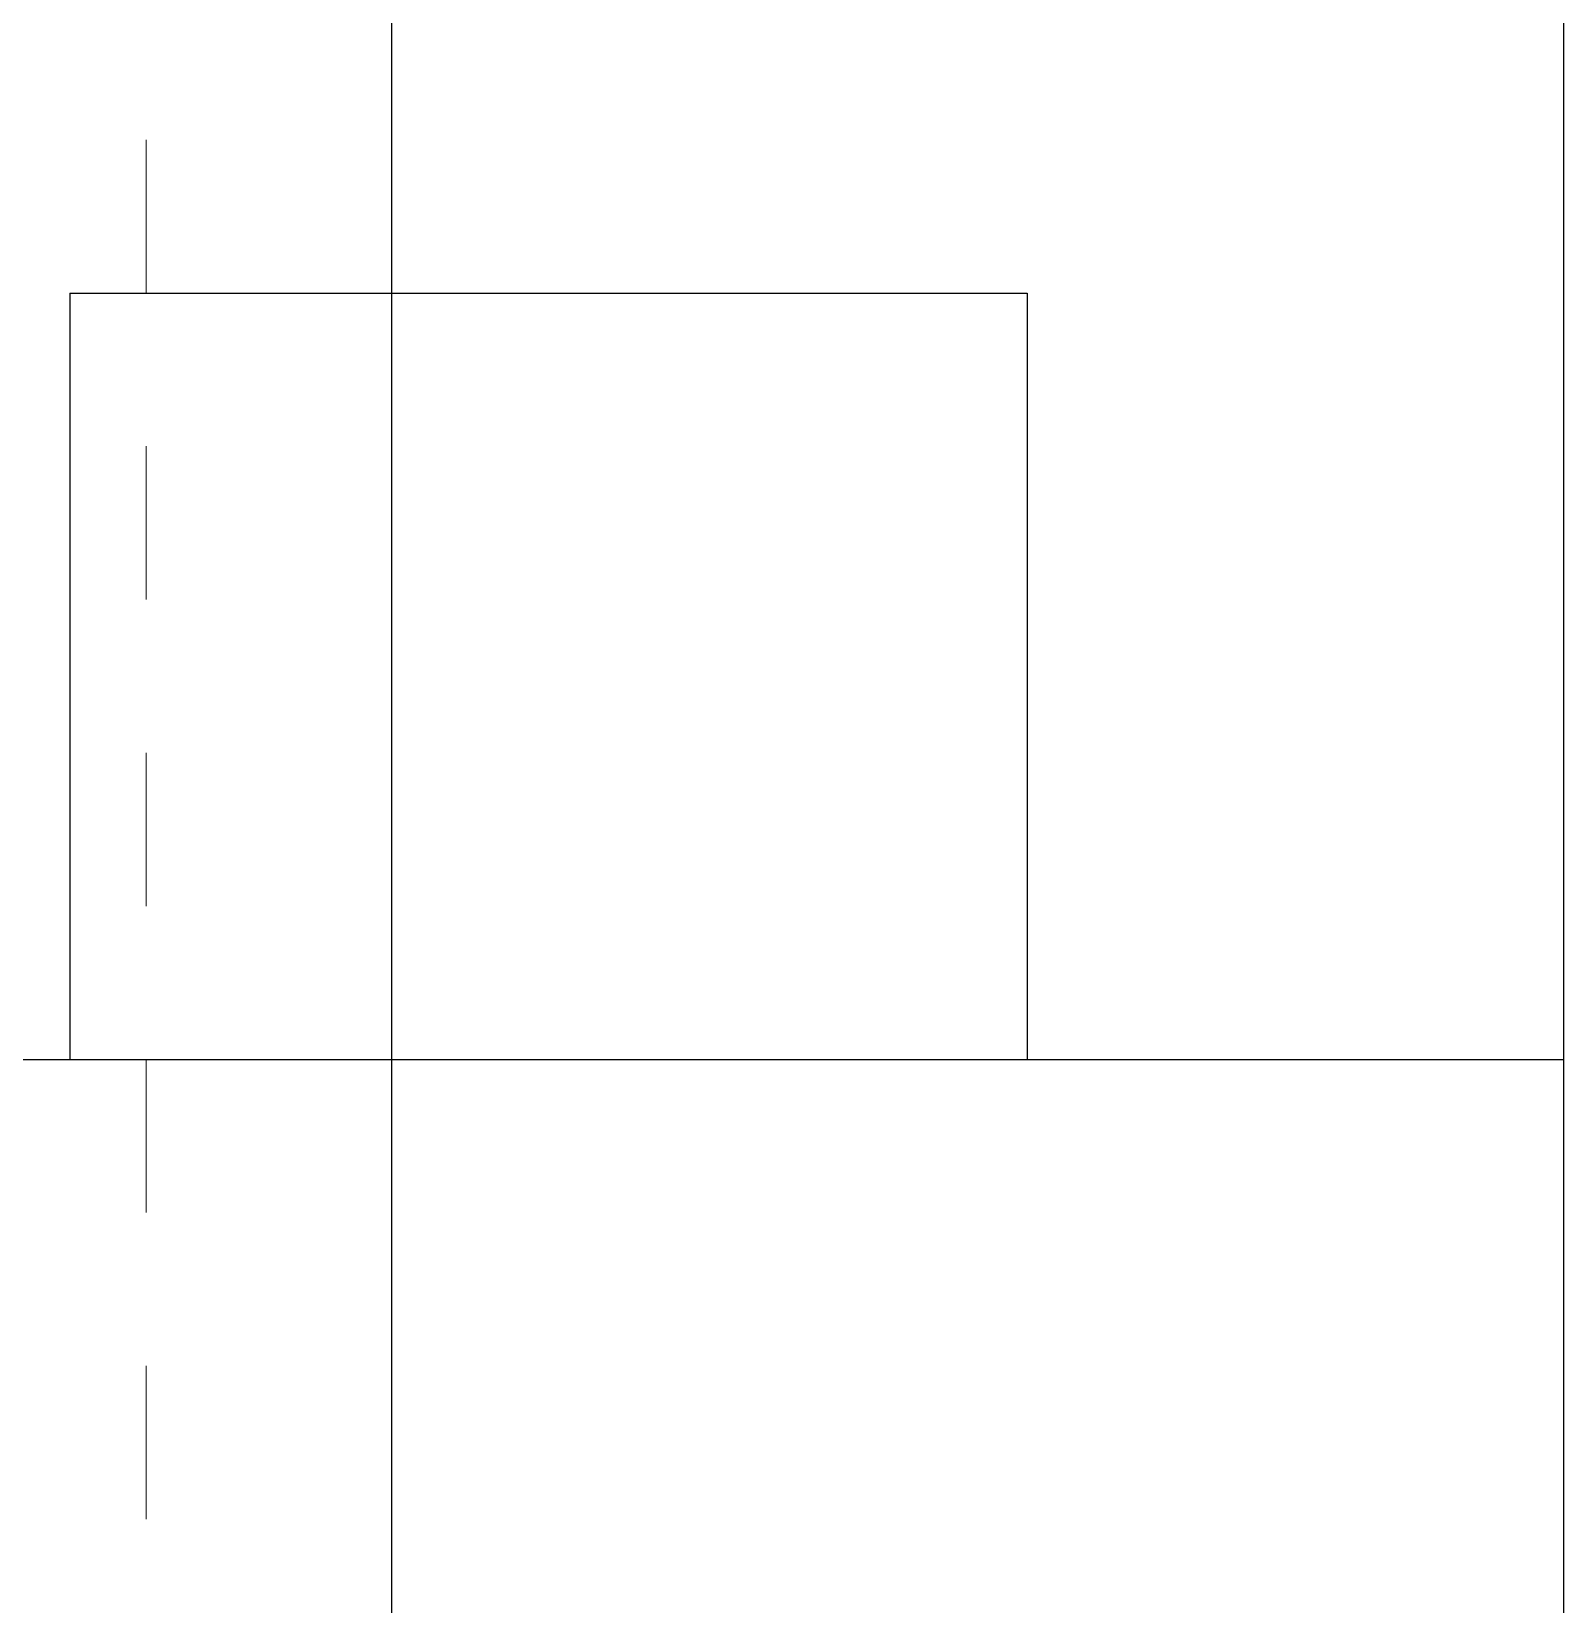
# Model space of a CAD drawing. Header units: inches. Extents: x -91.9 to -8.9, y 167.2 to 248.9.
# Drawn here: x -59.57 to -58.57, y 197.788 to 198.814 of the extents above; entities that cross this region are included whole.
import ezdxf

# ---------------------------------------------------------------- set-up
doc = ezdxf.new("R2010")
doc.units = ezdxf.units.IN
doc.header["$MEASUREMENT"] = 0
doc.linetypes.add('DASHED2', pattern=[0.375, 0.25, -0.125])
doc.linetypes.add('HIDDEN', pattern=[0.375, 0.25, -0.125])
doc.layers.add('A2 Hatch', color=8, linetype='Continuous', lineweight=9)

msp = doc.modelspace()

# ---------------------------------------------------------------- linework, layer by layer
at = {"color": 1}
for p, q in [((-59.3354, 210.1437), (-59.3354, 198.1437)), ((-58.5704, 210.1437), (-58.5704, 198.1437)), ((-59.5454, 198.6437), (-59.5454, 198.1437)), ((-59.5454, 198.6437), (-58.9204, 198.6437)), ((-59.5454, 198.6437), (-59.5454, 198.1437)), ((-59.5454, 198.6437), (-58.9204, 198.6437)), ((-59.5454, 198.6437), (-59.5454, 198.1437)), ((-59.5454, 198.6437), (-58.9204, 198.6437)), ((-59.5454, 198.6437), (-59.5454, 198.1437)), ((-59.5454, 198.6437), (-58.9204, 198.6437)), ((-59.5454, 198.6437), (-59.5454, 198.1437)), ((-59.5454, 198.6437), (-58.9204, 198.6437)), ((-59.5454, 198.6437), (-59.5454, 198.1437)), ((-59.5454, 198.6437), (-58.9204, 198.6437)), ((-59.5454, 198.6437), (-59.5454, 198.1437)), ((-59.5454, 198.6437), (-58.9204, 198.6437)), ((-59.5454, 198.6437), (-59.5454, 198.1437)), ((-59.5454, 198.6437), (-58.9204, 198.6437)), ((-59.5454, 198.6437), (-59.5454, 198.1437)), ((-59.5454, 198.6437), (-58.9204, 198.6437)), ((-59.5454, 198.6437), (-59.5454, 198.1437)), ((-59.5454, 198.6437), (-58.9204, 198.6437)), ((-59.5454, 198.6437), (-59.5454, 198.1437)), ((-59.5454, 198.6437), (-58.9204, 198.6437)), ((-59.5454, 198.6437), (-59.5454, 198.1437)), ((-59.5454, 198.6437), (-58.9204, 198.6437)), ((-59.5454, 198.6437), (-59.5454, 198.1437)), ((-59.5454, 198.6437), (-58.9204, 198.6437)), ((-59.5454, 198.6437), (-59.5454, 198.1437)), ((-59.5454, 198.6437), (-58.9204, 198.6437)), ((-59.5454, 198.6437), (-59.5454, 198.1437)), ((-59.5454, 198.6437), (-58.9204, 198.6437)), ((-59.5454, 198.6437), (-59.5454, 198.1437)), ((-59.5454, 198.6437), (-58.9204, 198.6437)), ((-59.5454, 198.6437), (-59.5454, 198.1437)), ((-59.5454, 198.6437), (-58.9204, 198.6437)), ((-59.5454, 198.6437), (-59.5454, 198.1437)), ((-59.5454, 198.6437), (-58.9204, 198.6437)), ((-59.5454, 198.6437), (-59.5454, 198.1437)), ((-59.5454, 198.6437), (-58.9204, 198.6437)), ((-59.5454, 198.6437), (-59.5454, 198.1437)), ((-59.5454, 198.6437), (-58.9204, 198.6437)), ((-59.5454, 198.6437), (-59.5454, 198.1437)), ((-59.5454, 198.6437), (-58.9204, 198.6437)), ((-59.5454, 198.6437), (-59.5454, 198.1437)), ((-59.5454, 198.6437), (-58.9204, 198.6437)), ((-59.5454, 198.6437), (-59.5454, 198.1437)), ((-59.5454, 198.6437), (-58.9204, 198.6437)), ((-59.5454, 198.6437), (-59.5454, 198.1437)), ((-59.5454, 198.6437), (-58.9204, 198.6437)), ((-59.5454, 198.6437), (-59.5454, 198.1437)), ((-59.5454, 198.6437), (-58.9204, 198.6437)), ((-59.5454, 198.6437), (-59.5454, 198.1437)), ((-59.5454, 198.6437), (-58.9204, 198.6437)), ((-59.5454, 198.6437), (-59.5454, 198.1437)), ((-59.5454, 198.6437), (-58.9204, 198.6437)), ((-59.5454, 198.6437), (-59.5454, 198.1437)), ((-59.5454, 198.6437), (-58.9204, 198.6437)), ((-59.5454, 198.6437), (-59.5454, 198.1437)), ((-59.5454, 198.6437), (-58.9204, 198.6437)), ((-59.5454, 198.6437), (-59.5454, 198.1437)), ((-59.5454, 198.6437), (-58.9204, 198.6437)), ((-59.5454, 198.6437), (-59.5454, 198.1437)), ((-59.5454, 198.6437), (-58.9204, 198.6437)), ((-59.5454, 198.6437), (-59.5454, 198.1437)), ((-59.5454, 198.6437), (-58.9204, 198.6437)), ((-59.5454, 198.6437), (-59.5454, 198.1437)), ((-59.5454, 198.6437), (-58.9204, 198.6437)), ((-59.5454, 198.6437), (-59.5454, 198.1437)), ((-59.5454, 198.6437), (-58.9204, 198.6437)), ((-59.5454, 198.6437), (-59.5454, 198.1437)), ((-59.5454, 198.6437), (-58.9204, 198.6437)), ((-59.5454, 198.6437), (-59.5454, 198.1437)), ((-59.5454, 198.6437), (-58.9204, 198.6437)), ((-59.5454, 198.6437), (-59.5454, 198.1437)), ((-59.5454, 198.6437), (-58.9204, 198.6437)), ((-59.5454, 198.6437), (-59.5454, 198.1437)), ((-59.5454, 198.6437), (-58.9204, 198.6437)), ((-59.5454, 198.6437), (-59.5454, 198.1437)), ((-59.5454, 198.6437), (-58.9204, 198.6437)), ((-59.5454, 198.6437), (-59.5454, 198.1437)), ((-59.5454, 198.6437), (-58.9204, 198.6437)), ((-59.5454, 198.6437), (-59.5454, 198.1437)), ((-59.5454, 198.6437), (-58.9204, 198.6437)), ((-59.5454, 198.6437), (-59.5454, 198.1437)), ((-59.5454, 198.6437), (-58.9204, 198.6437)), ((-59.5454, 198.6437), (-59.5454, 198.1437)), ((-59.5454, 198.6437), (-58.9204, 198.6437)), ((-59.5454, 198.6437), (-59.5454, 198.1437)), ((-59.5454, 198.6437), (-58.9204, 198.6437)), ((-59.5454, 198.6437), (-59.5454, 198.1437)), ((-59.5454, 198.6437), (-58.9204, 198.6437)), ((-59.5454, 198.6437), (-59.5454, 198.1437)), ((-59.5454, 198.6437), (-58.9204, 198.6437)), ((-59.5454, 198.6437), (-59.5454, 198.1437)), ((-59.5454, 198.6437), (-58.9204, 198.6437)), ((-59.5454, 198.6437), (-59.5454, 198.1437)), ((-59.5454, 198.6437), (-58.9204, 198.6437)), ((-59.5454, 198.6437), (-59.5454, 198.1437)), ((-59.5454, 198.6437), (-58.9204, 198.6437)), ((-59.5454, 198.6437), (-59.5454, 198.1437)), ((-59.5454, 198.6437), (-58.9204, 198.6437)), ((-59.5454, 198.6437), (-59.5454, 198.1437)), ((-59.5454, 198.6437), (-58.9204, 198.6437)), ((-59.5454, 198.6437), (-59.5454, 198.1437)), ((-59.5454, 198.6437), (-58.9204, 198.6437)), ((-59.5454, 198.6437), (-59.5454, 198.1437)), ((-59.5454, 198.6437), (-58.9204, 198.6437)), ((-59.5454, 198.6437), (-59.5454, 198.1437)), ((-59.5454, 198.6437), (-58.9204, 198.6437)), ((-59.5454, 198.6437), (-59.5454, 198.1437)), ((-59.5454, 198.6437), (-58.9204, 198.6437)), ((-59.5454, 198.6437), (-59.5454, 198.1437)), ((-59.5454, 198.6437), (-58.9204, 198.6437)), ((-59.5454, 198.6437), (-59.5454, 198.1437)), ((-59.5454, 198.6437), (-58.9204, 198.6437)), ((-59.5454, 198.6437), (-59.5454, 198.1437)), ((-59.5454, 198.6437), (-58.9204, 198.6437)), ((-59.5454, 198.6437), (-59.5454, 198.1437)), ((-59.5454, 198.6437), (-58.9204, 198.6437)), ((-59.5454, 198.6437), (-59.5454, 198.1437)), ((-59.5454, 198.6437), (-58.9204, 198.6437)), ((-59.5454, 198.6437), (-59.5454, 198.1437)), ((-59.5454, 198.6437), (-58.9204, 198.6437)), ((-59.5454, 198.6437), (-59.5454, 198.1437)), ((-59.5454, 198.6437), (-58.9204, 198.6437)), ((-59.5454, 198.6437), (-59.5454, 198.1437)), ((-59.5454, 198.6437), (-58.9204, 198.6437)), ((-59.5454, 198.6437), (-59.5454, 198.1437)), ((-59.5454, 198.6437), (-58.9204, 198.6437)), ((-58.9204, 198.6437), (-58.9204, 198.1437)), ((-58.9204, 198.6437), (-58.9204, 198.1437)), ((-58.9204, 198.6437), (-58.9204, 198.1437)), ((-58.9204, 198.6437), (-58.9204, 198.1437)), ((-58.9204, 198.6437), (-58.9204, 198.1437)), ((-58.9204, 198.6437), (-58.9204, 198.1437)), ((-58.9204, 198.6437), (-58.9204, 198.1437)), ((-58.9204, 198.6437), (-58.9204, 198.1437)), ((-58.9204, 198.6437), (-58.9204, 198.1437)), ((-58.9204, 198.6437), (-58.9204, 198.1437)), ((-58.9204, 198.6437), (-58.9204, 198.1437)), ((-58.9204, 198.6437), (-58.9204, 198.1437)), ((-58.9204, 198.6437), (-58.9204, 198.1437)), ((-58.9204, 198.6437), (-58.9204, 198.1437)), ((-58.9204, 198.6437), (-58.9204, 198.1437)), ((-58.9204, 198.6437), (-58.9204, 198.1437)), ((-58.9204, 198.6437), (-58.9204, 198.1437)), ((-58.9204, 198.6437), (-58.9204, 198.1437)), ((-58.9204, 198.6437), (-58.9204, 198.1437)), ((-58.9204, 198.6437), (-58.9204, 198.1437)), ((-58.9204, 198.6437), (-58.9204, 198.1437)), ((-58.9204, 198.6437), (-58.9204, 198.1437)), ((-58.9204, 198.6437), (-58.9204, 198.1437)), ((-58.9204, 198.6437), (-58.9204, 198.1437)), ((-58.9204, 198.6437), (-58.9204, 198.1437)), ((-58.9204, 198.6437), (-58.9204, 198.1437)), ((-58.9204, 198.6437), (-58.9204, 198.1437)), ((-58.9204, 198.6437), (-58.9204, 198.1437)), ((-58.9204, 198.6437), (-58.9204, 198.1437)), ((-58.9204, 198.6437), (-58.9204, 198.1437)), ((-58.9204, 198.6437), (-58.9204, 198.1437)), ((-58.9204, 198.6437), (-58.9204, 198.1437)), ((-58.9204, 198.6437), (-58.9204, 198.1437)), ((-58.9204, 198.6437), (-58.9204, 198.1437)), ((-58.9204, 198.6437), (-58.9204, 198.1437)), ((-58.9204, 198.6437), (-58.9204, 198.1437)), ((-58.9204, 198.6437), (-58.9204, 198.1437)), ((-58.9204, 198.6437), (-58.9204, 198.1437)), ((-58.9204, 198.6437), (-58.9204, 198.1437)), ((-58.9204, 198.6437), (-58.9204, 198.1437)), ((-58.9204, 198.6437), (-58.9204, 198.1437)), ((-58.9204, 198.6437), (-58.9204, 198.1437)), ((-58.9204, 198.6437), (-58.9204, 198.1437)), ((-58.9204, 198.6437), (-58.9204, 198.1437)), ((-58.9204, 198.6437), (-58.9204, 198.1437)), ((-58.9204, 198.6437), (-58.9204, 198.1437)), ((-58.9204, 198.6437), (-58.9204, 198.1437)), ((-58.9204, 198.6437), (-58.9204, 198.1437)), ((-58.9204, 198.6437), (-58.9204, 198.1437)), ((-58.9204, 198.6437), (-58.9204, 198.1437)), ((-58.9204, 198.6437), (-58.9204, 198.1437)), ((-58.9204, 198.6437), (-58.9204, 198.1437)), ((-58.9204, 198.6437), (-58.9204, 198.1437)), ((-58.9204, 198.6437), (-58.9204, 198.1437)), ((-58.9204, 198.6437), (-58.9204, 198.1437)), ((-58.9204, 198.6437), (-58.9204, 198.1437)), ((-58.9204, 198.6437), (-58.9204, 198.1437)), ((-58.9204, 198.6437), (-58.9204, 198.1437)), ((-58.9204, 198.6437), (-58.9204, 198.1437)), ((-58.9204, 198.6437), (-58.9204, 198.1437)), ((-58.9204, 198.6437), (-58.9204, 198.1437)), ((-58.9204, 198.6437), (-58.9204, 198.1437)), ((-58.9204, 198.6437), (-58.9204, 198.1437)), ((-58.9204, 198.6437), (-58.9204, 198.1437)), ((-60.5704, 198.1437), (-58.5704, 198.1437)), ((-60.5704, 198.1437), (-58.5704, 198.1437)), ((-60.5704, 198.1437), (-58.5704, 198.1437)), ((-60.5704, 198.1437), (-58.5704, 198.1437)), ((-60.5704, 198.1437), (-58.5704, 198.1437)), ((-60.5704, 198.1437), (-58.5704, 198.1437)), ((-60.5704, 198.1437), (-58.5704, 198.1437)), ((-60.5704, 198.1437), (-58.5704, 198.1437)), ((-60.5704, 198.1437), (-58.5704, 198.1437)), ((-60.5704, 198.1437), (-58.5704, 198.1437)), ((-60.5704, 198.1437), (-58.5704, 198.1437)), ((-60.5704, 198.1437), (-58.5704, 198.1437)), ((-60.5704, 198.1437), (-58.5704, 198.1437)), ((-60.5704, 198.1437), (-58.5704, 198.1437)), ((-60.5704, 198.1437), (-58.5704, 198.1437)), ((-60.5704, 198.1437), (-58.5704, 198.1437)), ((-60.5704, 198.1437), (-58.5704, 198.1437)), ((-60.5704, 198.1437), (-58.5704, 198.1437)), ((-60.5704, 198.1437), (-58.5704, 198.1437)), ((-60.5704, 198.1437), (-58.5704, 198.1437)), ((-60.5704, 198.1437), (-58.5704, 198.1437)), ((-60.5704, 198.1437), (-58.5704, 198.1437)), ((-60.5704, 198.1437), (-58.5704, 198.1437)), ((-60.5704, 198.1437), (-58.5704, 198.1437)), ((-60.5704, 198.1437), (-58.5704, 198.1437)), ((-60.5704, 198.1437), (-58.5704, 198.1437)), ((-60.5704, 198.1437), (-58.5704, 198.1437)), ((-60.5704, 198.1437), (-58.5704, 198.1437)), ((-60.5704, 198.1437), (-58.5704, 198.1437)), ((-60.5704, 198.1437), (-58.5704, 198.1437)), ((-60.5704, 198.1437), (-58.5704, 198.1437)), ((-60.5704, 198.1437), (-58.5704, 198.1437)), ((-60.5704, 198.1437), (-58.5704, 198.1437)), ((-60.5704, 198.1437), (-58.5704, 198.1437)), ((-60.5704, 198.1437), (-58.5704, 198.1437)), ((-60.5704, 198.1437), (-58.5704, 198.1437)), ((-60.5704, 198.1437), (-58.5704, 198.1437)), ((-60.5704, 198.1437), (-58.5704, 198.1437)), ((-60.5704, 198.1437), (-58.5704, 198.1437)), ((-60.5704, 198.1437), (-58.5704, 198.1437)), ((-60.5704, 198.1437), (-58.5704, 198.1437)), ((-60.5704, 198.1437), (-58.5704, 198.1437)), ((-60.5704, 198.1437), (-58.5704, 198.1437)), ((-60.5704, 198.1437), (-58.5704, 198.1437)), ((-60.5704, 198.1437), (-58.5704, 198.1437)), ((-60.5704, 198.1437), (-58.5704, 198.1437)), ((-60.5704, 198.1437), (-58.5704, 198.1437)), ((-60.5704, 198.1437), (-58.5704, 198.1437)), ((-60.5704, 198.1437), (-58.5704, 198.1437)), ((-60.5704, 198.1437), (-58.5704, 198.1437)), ((-60.5704, 198.1437), (-58.5704, 198.1437)), ((-60.5704, 198.1437), (-58.5704, 198.1437)), ((-60.5704, 198.1437), (-58.5704, 198.1437)), ((-60.5704, 198.1437), (-58.5704, 198.1437)), ((-60.5704, 198.1437), (-58.5704, 198.1437)), ((-60.5704, 198.1437), (-58.5704, 198.1437)), ((-60.5704, 198.1437), (-58.5704, 198.1437)), ((-60.5704, 198.1437), (-58.5704, 198.1437)), ((-60.5704, 198.1437), (-58.5704, 198.1437)), ((-60.5704, 198.1437), (-58.5704, 198.1437)), ((-60.5704, 198.1437), (-58.5704, 198.1437)), ((-60.5704, 198.1437), (-58.5704, 198.1437)), ((-60.5704, 198.1437), (-58.5704, 198.1437)), ((-60.5704, 198.1437), (-58.5704, 198.1437)), ((-60.5704, 198.1437), (-58.5704, 198.1437)), ((-60.5704, 198.1437), (-58.5704, 198.1437)), ((-60.5704, 198.1437), (-58.5704, 198.1437)), ((-60.5704, 198.1437), (-58.5704, 198.1437)), ((-60.5704, 198.1437), (-58.5704, 198.1437)), ((-60.5704, 198.1437), (-58.5704, 198.1437)), ((-60.5704, 198.1437), (-58.5704, 198.1437)), ((-60.5704, 198.1437), (-58.5704, 198.1437)), ((-60.5704, 198.1437), (-58.5704, 198.1437)), ((-60.5704, 198.1437), (-58.5704, 198.1437)), ((-60.5704, 198.1437), (-58.5704, 198.1437)), ((-60.5704, 198.1437), (-58.5704, 198.1437)), ((-60.5704, 198.1437), (-58.5704, 198.1437)), ((-60.5704, 198.1437), (-58.5704, 198.1437)), ((-60.5704, 198.1437), (-58.5704, 198.1437)), ((-60.5704, 198.1437), (-58.5704, 198.1437)), ((-60.5704, 198.1437), (-58.5704, 198.1437)), ((-60.5704, 198.1437), (-58.5704, 198.1437)), ((-60.5704, 198.1437), (-58.5704, 198.1437)), ((-60.5704, 198.1437), (-58.5704, 198.1437)), ((-60.5704, 198.1437), (-58.5704, 198.1437)), ((-60.5704, 198.1437), (-58.5704, 198.1437)), ((-60.5704, 198.1437), (-58.5704, 198.1437)), ((-60.5704, 198.1437), (-58.5704, 198.1437)), ((-60.5704, 198.1437), (-58.5704, 198.1437)), ((-60.5704, 198.1437), (-58.5704, 198.1437)), ((-60.5704, 198.1437), (-58.5704, 198.1437)), ((-60.5704, 198.1437), (-58.5704, 198.1437)), ((-60.5704, 198.1437), (-58.5704, 198.1437)), ((-60.5704, 198.1437), (-58.5704, 198.1437)), ((-60.5704, 198.1437), (-58.5704, 198.1437)), ((-60.5704, 198.1437), (-58.5704, 198.1437)), ((-60.5704, 198.1437), (-58.5704, 198.1437)), ((-60.5704, 198.1437), (-58.5704, 198.1437)), ((-60.5704, 198.1437), (-58.5704, 198.1437)), ((-60.5704, 198.1437), (-58.5704, 198.1437)), ((-60.5704, 198.1437), (-58.5704, 198.1437)), ((-60.5704, 198.1437), (-58.5704, 198.1437)), ((-60.5704, 198.1437), (-58.5704, 198.1437)), ((-60.5704, 198.1437), (-58.5704, 198.1437)), ((-60.5704, 198.1437), (-58.5704, 198.1437)), ((-60.5704, 198.1437), (-58.5704, 198.1437)), ((-60.5704, 198.1437), (-58.5704, 198.1437)), ((-60.5704, 198.1437), (-58.5704, 198.1437)), ((-60.5704, 198.1437), (-58.5704, 198.1437)), ((-60.5704, 198.1437), (-58.5704, 198.1437)), ((-60.5704, 198.1437), (-58.5704, 198.1437)), ((-60.5704, 198.1437), (-58.5704, 198.1437)), ((-60.5704, 198.1437), (-58.5704, 198.1437)), ((-60.5704, 198.1437), (-58.5704, 198.1437)), ((-60.5704, 198.1437), (-58.5704, 198.1437)), ((-60.5704, 198.1437), (-58.5704, 198.1437)), ((-60.5704, 198.1437), (-58.5704, 198.1437)), ((-60.5704, 198.1437), (-58.5704, 198.1437)), ((-60.5704, 198.1437), (-58.5704, 198.1437)), ((-60.5704, 198.1437), (-58.5704, 198.1437)), ((-60.5704, 198.1437), (-58.5704, 198.1437)), ((-60.5704, 198.1437), (-58.5704, 198.1437)), ((-60.5704, 198.1437), (-58.5704, 198.1437)), ((-60.5704, 198.1437), (-58.5704, 198.1437)), ((-60.5704, 198.1437), (-58.5704, 198.1437)), ((-60.5704, 198.1437), (-58.5704, 198.1437)), ((-60.5704, 198.1437), (-58.5704, 198.1437)), ((-60.5704, 198.1437), (-58.5704, 198.1437)), ((-60.5704, 198.1437), (-58.5704, 198.1437)), ((-60.5704, 198.1437), (-58.5704, 198.1437)), ((-60.5704, 198.1437), (-58.5704, 198.1437)), ((-60.5704, 198.1437), (-58.5704, 198.1437)), ((-60.5704, 198.1437), (-58.5704, 198.1437)), ((-60.5704, 198.1437), (-58.5704, 198.1437)), ((-60.5704, 198.1437), (-58.5704, 198.1437)), ((-60.5704, 198.1437), (-58.5704, 198.1437)), ((-60.5704, 198.1437), (-58.5704, 198.1437)), ((-60.5704, 198.1437), (-58.5704, 198.1437)), ((-60.5704, 198.1437), (-58.5704, 198.1437)), ((-60.5704, 198.1437), (-58.5704, 198.1437)), ((-60.5704, 198.1437), (-58.5704, 198.1437)), ((-60.5704, 198.1437), (-58.5704, 198.1437)), ((-60.5704, 198.1437), (-58.5704, 198.1437)), ((-60.5704, 198.1437), (-58.5704, 198.1437)), ((-60.5704, 198.1437), (-58.5704, 198.1437)), ((-60.5704, 198.1437), (-58.5704, 198.1437)), ((-60.5704, 198.1437), (-58.5704, 198.1437)), ((-60.5704, 198.1437), (-58.5704, 198.1437)), ((-60.5704, 198.1437), (-58.5704, 198.1437)), ((-60.5704, 198.1437), (-58.5704, 198.1437)), ((-60.5704, 198.1437), (-58.5704, 198.1437)), ((-60.5704, 198.1437), (-58.5704, 198.1437)), ((-60.5704, 198.1437), (-58.5704, 198.1437)), ((-60.5704, 198.1437), (-58.5704, 198.1437)), ((-60.5704, 198.1437), (-58.5704, 198.1437)), ((-60.5704, 198.1437), (-58.5704, 198.1437)), ((-60.5704, 198.1437), (-58.5704, 198.1437)), ((-60.5704, 198.1437), (-58.5704, 198.1437)), ((-60.5704, 198.1437), (-58.5704, 198.1437)), ((-60.5704, 198.1437), (-58.5704, 198.1437)), ((-60.1554, 198.1437), (-58.5704, 198.1437)), ((-60.1554, 198.1437), (-58.5704, 198.1437)), ((-60.1554, 198.1437), (-58.5704, 198.1437)), ((-60.1554, 198.1437), (-58.5704, 198.1437)), ((-60.1554, 198.1437), (-58.5704, 198.1437)), ((-60.1554, 198.1437), (-58.5704, 198.1437)), ((-60.1554, 198.1437), (-58.5704, 198.1437)), ((-60.1554, 198.1437), (-58.5704, 198.1437)), ((-60.1554, 198.1437), (-58.5704, 198.1437)), ((-60.1554, 198.1437), (-58.5704, 198.1437)), ((-60.1554, 198.1437), (-58.5704, 198.1437)), ((-60.1554, 198.1437), (-58.5704, 198.1437)), ((-60.1554, 198.1437), (-58.5704, 198.1437)), ((-60.1554, 198.1437), (-58.5704, 198.1437)), ((-60.1554, 198.1437), (-58.5704, 198.1437)), ((-60.1554, 198.1437), (-58.5704, 198.1437)), ((-60.1554, 198.1437), (-58.5704, 198.1437)), ((-60.1554, 198.1437), (-58.5704, 198.1437)), ((-60.1554, 198.1437), (-58.5704, 198.1437)), ((-60.1554, 198.1437), (-58.5704, 198.1437)), ((-60.1554, 198.1437), (-58.5704, 198.1437)), ((-60.1554, 198.1437), (-58.5704, 198.1437)), ((-60.1554, 198.1437), (-58.5704, 198.1437)), ((-60.1554, 198.1437), (-58.5704, 198.1437)), ((-60.1554, 198.1437), (-58.5704, 198.1437)), ((-60.1554, 198.1437), (-58.5704, 198.1437)), ((-60.1554, 198.1437), (-58.5704, 198.1437)), ((-60.1554, 198.1437), (-58.5704, 198.1437)), ((-60.1554, 198.1437), (-58.5704, 198.1437)), ((-60.1554, 198.1437), (-58.5704, 198.1437)), ((-60.1554, 198.1437), (-58.5704, 198.1437)), ((-60.1554, 198.1437), (-58.5704, 198.1437)), ((-60.1554, 198.1437), (-58.5704, 198.1437)), ((-60.1554, 198.1437), (-58.5704, 198.1437)), ((-60.1554, 198.1437), (-58.5704, 198.1437)), ((-60.1554, 198.1437), (-58.5704, 198.1437)), ((-60.1554, 198.1437), (-58.5704, 198.1437)), ((-60.1554, 198.1437), (-58.5704, 198.1437)), ((-60.1554, 198.1437), (-58.5704, 198.1437)), ((-60.1554, 198.1437), (-58.5704, 198.1437)), ((-60.1554, 198.1437), (-58.5704, 198.1437)), ((-60.1554, 198.1437), (-58.5704, 198.1437)), ((-60.1554, 198.1437), (-58.5704, 198.1437)), ((-60.1554, 198.1437), (-58.5704, 198.1437)), ((-60.1554, 198.1437), (-58.5704, 198.1437)), ((-60.1554, 198.1437), (-58.5704, 198.1437)), ((-60.1554, 198.1437), (-58.5704, 198.1437)), ((-60.1554, 198.1437), (-58.5704, 198.1437)), ((-60.1554, 198.1437), (-58.5704, 198.1437)), ((-60.1554, 198.1437), (-58.5704, 198.1437)), ((-60.1554, 198.1437), (-58.5704, 198.1437)), ((-60.1554, 198.1437), (-58.5704, 198.1437)), ((-60.1554, 198.1437), (-58.5704, 198.1437)), ((-60.1554, 198.1437), (-58.5704, 198.1437)), ((-60.1554, 198.1437), (-58.5704, 198.1437)), ((-60.1554, 198.1437), (-58.5704, 198.1437)), ((-60.1554, 198.1437), (-58.5704, 198.1437)), ((-60.1554, 198.1437), (-58.5704, 198.1437)), ((-60.1554, 198.1437), (-58.5704, 198.1437)), ((-60.1554, 198.1437), (-58.5704, 198.1437)), ((-60.1554, 198.1437), (-58.5704, 198.1437)), ((-60.1554, 198.1437), (-58.5704, 198.1437)), ((-60.1554, 198.1437), (-58.5704, 198.1437)), ((-60.1554, 198.1437), (-58.5704, 198.1437)), ((-59.3354, 198.1437), (-59.3354, 189.2084)), ((-58.5704, 198.1437), (-58.5704, 189.4678))]:
    msp.add_line(p, q, dxfattribs=at)
at = {"color": 1, "linetype": 'HIDDEN', "ltscale": 0.02}
for p, q in [((-59.5454, 198.6437), (-59.5454, 198.1437)), ((-59.5454, 198.6437), (-58.9204, 198.6437)), ((-59.5454, 198.6437), (-59.5454, 198.1437)), ((-59.5454, 198.6437), (-58.9204, 198.6437)), ((-59.5454, 198.6437), (-59.5454, 198.1437)), ((-59.5454, 198.6437), (-58.9204, 198.6437)), ((-59.5454, 198.6437), (-59.5454, 198.1437)), ((-59.5454, 198.6437), (-58.9204, 198.6437)), ((-59.5454, 198.6437), (-59.5454, 198.1437)), ((-59.5454, 198.6437), (-58.9204, 198.6437)), ((-59.5454, 198.6437), (-59.5454, 198.1437)), ((-59.5454, 198.6437), (-58.9204, 198.6437)), ((-59.5454, 198.6437), (-59.5454, 198.1437)), ((-59.5454, 198.6437), (-58.9204, 198.6437)), ((-59.5454, 198.6437), (-59.5454, 198.1437)), ((-59.5454, 198.6437), (-58.9204, 198.6437)), ((-59.5454, 198.6437), (-59.5454, 198.1437)), ((-59.5454, 198.6437), (-58.9204, 198.6437)), ((-59.5454, 198.6437), (-59.5454, 198.1437)), ((-59.5454, 198.6437), (-58.9204, 198.6437)), ((-59.5454, 198.6437), (-59.5454, 198.1437)), ((-59.5454, 198.6437), (-58.9204, 198.6437)), ((-59.5454, 198.6437), (-59.5454, 198.1437)), ((-59.5454, 198.6437), (-58.9204, 198.6437)), ((-59.5454, 198.6437), (-59.5454, 198.1437)), ((-59.5454, 198.6437), (-58.9204, 198.6437)), ((-59.5454, 198.6437), (-59.5454, 198.1437)), ((-59.5454, 198.6437), (-58.9204, 198.6437)), ((-59.5454, 198.6437), (-59.5454, 198.1437)), ((-59.5454, 198.6437), (-58.9204, 198.6437)), ((-59.5454, 198.6437), (-59.5454, 198.1437)), ((-59.5454, 198.6437), (-58.9204, 198.6437)), ((-59.5454, 198.6437), (-59.5454, 198.1437)), ((-59.5454, 198.6437), (-58.9204, 198.6437)), ((-59.5454, 198.6437), (-59.5454, 198.1437)), ((-59.5454, 198.6437), (-58.9204, 198.6437)), ((-59.5454, 198.6437), (-59.5454, 198.1437)), ((-59.5454, 198.6437), (-58.9204, 198.6437)), ((-59.5454, 198.6437), (-59.5454, 198.1437)), ((-59.5454, 198.6437), (-58.9204, 198.6437)), ((-59.5454, 198.6437), (-59.5454, 198.1437)), ((-59.5454, 198.6437), (-58.9204, 198.6437)), ((-59.5454, 198.6437), (-59.5454, 198.1437)), ((-59.5454, 198.6437), (-58.9204, 198.6437)), ((-59.5454, 198.6437), (-59.5454, 198.1437)), ((-59.5454, 198.6437), (-58.9204, 198.6437)), ((-59.5454, 198.6437), (-59.5454, 198.1437)), ((-59.5454, 198.6437), (-58.9204, 198.6437)), ((-59.5454, 198.6437), (-59.5454, 198.1437)), ((-59.5454, 198.6437), (-58.9204, 198.6437)), ((-59.5454, 198.6437), (-59.5454, 198.1437)), ((-59.5454, 198.6437), (-58.9204, 198.6437)), ((-59.5454, 198.6437), (-59.5454, 198.1437)), ((-59.5454, 198.6437), (-58.9204, 198.6437)), ((-59.5454, 198.6437), (-59.5454, 198.1437)), ((-59.5454, 198.6437), (-58.9204, 198.6437)), ((-59.5454, 198.6437), (-59.5454, 198.1437)), ((-59.5454, 198.6437), (-58.9204, 198.6437)), ((-59.5454, 198.6437), (-59.5454, 198.1437)), ((-59.5454, 198.6437), (-58.9204, 198.6437)), ((-59.5454, 198.6437), (-59.5454, 198.1437)), ((-59.5454, 198.6437), (-58.9204, 198.6437)), ((-59.5454, 198.6437), (-59.5454, 198.1437)), ((-59.5454, 198.6437), (-58.9204, 198.6437)), ((-59.5454, 198.6437), (-59.5454, 198.1437)), ((-59.5454, 198.6437), (-58.9204, 198.6437)), ((-59.5454, 198.6437), (-59.5454, 198.1437)), ((-59.5454, 198.6437), (-58.9204, 198.6437)), ((-59.5454, 198.6437), (-59.5454, 198.1437)), ((-59.5454, 198.6437), (-58.9204, 198.6437)), ((-59.5454, 198.6437), (-59.5454, 198.1437)), ((-59.5454, 198.6437), (-58.9204, 198.6437)), ((-59.5454, 198.6437), (-59.5454, 198.1437)), ((-59.5454, 198.6437), (-58.9204, 198.6437)), ((-59.5454, 198.6437), (-59.5454, 198.1437)), ((-59.5454, 198.6437), (-58.9204, 198.6437)), ((-59.5454, 198.6437), (-59.5454, 198.1437)), ((-59.5454, 198.6437), (-58.9204, 198.6437)), ((-59.5454, 198.6437), (-59.5454, 198.1437)), ((-59.5454, 198.6437), (-58.9204, 198.6437)), ((-59.5454, 198.6437), (-59.5454, 198.1437)), ((-59.5454, 198.6437), (-58.9204, 198.6437)), ((-59.5454, 198.6437), (-59.5454, 198.1437)), ((-59.5454, 198.6437), (-58.9204, 198.6437)), ((-59.5454, 198.6437), (-59.5454, 198.1437)), ((-59.5454, 198.6437), (-58.9204, 198.6437)), ((-59.5454, 198.6437), (-59.5454, 198.1437)), ((-59.5454, 198.6437), (-58.9204, 198.6437)), ((-59.5454, 198.6437), (-59.5454, 198.1437)), ((-59.5454, 198.6437), (-58.9204, 198.6437)), ((-59.5454, 198.6437), (-59.5454, 198.1437)), ((-59.5454, 198.6437), (-58.9204, 198.6437)), ((-59.5454, 198.6437), (-59.5454, 198.1437)), ((-59.5454, 198.6437), (-58.9204, 198.6437)), ((-59.5454, 198.6437), (-59.5454, 198.1437)), ((-59.5454, 198.6437), (-58.9204, 198.6437)), ((-59.5454, 198.6437), (-59.5454, 198.1437)), ((-59.5454, 198.6437), (-58.9204, 198.6437)), ((-59.5454, 198.6437), (-59.5454, 198.1437)), ((-59.5454, 198.6437), (-58.9204, 198.6437)), ((-59.5454, 198.6437), (-59.5454, 198.1437)), ((-59.5454, 198.6437), (-58.9204, 198.6437)), ((-59.5454, 198.6437), (-59.5454, 198.1437)), ((-59.5454, 198.6437), (-58.9204, 198.6437)), ((-59.5454, 198.6437), (-59.5454, 198.1437)), ((-59.5454, 198.6437), (-58.9204, 198.6437)), ((-59.5454, 198.6437), (-59.5454, 198.1437)), ((-59.5454, 198.6437), (-58.9204, 198.6437)), ((-59.5454, 198.6437), (-59.5454, 198.1437)), ((-59.5454, 198.6437), (-58.9204, 198.6437)), ((-59.5454, 198.6437), (-59.5454, 198.1437)), ((-59.5454, 198.6437), (-58.9204, 198.6437)), ((-59.5454, 198.6437), (-59.5454, 198.1437)), ((-59.5454, 198.6437), (-58.9204, 198.6437)), ((-59.5454, 198.6437), (-59.5454, 198.1437)), ((-59.5454, 198.6437), (-58.9204, 198.6437)), ((-59.5454, 198.6437), (-59.5454, 198.1437)), ((-59.5454, 198.6437), (-58.9204, 198.6437)), ((-59.5454, 198.6437), (-59.5454, 198.1437)), ((-59.5454, 198.6437), (-58.9204, 198.6437)), ((-59.5454, 198.6437), (-59.5454, 198.1437)), ((-59.5454, 198.6437), (-58.9204, 198.6437)), ((-59.5454, 198.6437), (-59.5454, 198.1437)), ((-59.5454, 198.6437), (-58.9204, 198.6437)), ((-59.5454, 198.6437), (-59.5454, 198.1437)), ((-59.5454, 198.6437), (-58.9204, 198.6437)), ((-59.5454, 198.6437), (-59.5454, 198.1437)), ((-59.5454, 198.6437), (-58.9204, 198.6437)), ((-59.5454, 198.6437), (-59.5454, 198.1437)), ((-59.5454, 198.6437), (-58.9204, 198.6437)), ((-59.5454, 198.6437), (-59.5454, 198.1437)), ((-59.5454, 198.6437), (-58.9204, 198.6437)), ((-59.5454, 198.6437), (-59.5454, 198.1437)), ((-59.5454, 198.6437), (-58.9204, 198.6437)), ((-59.5454, 198.6437), (-59.5454, 198.1437)), ((-59.5454, 198.6437), (-58.9204, 198.6437)), ((-59.5454, 198.6437), (-59.5454, 198.1437)), ((-59.5454, 198.6437), (-58.9204, 198.6437)), ((-59.5454, 198.6437), (-59.5454, 198.1437)), ((-59.5454, 198.6437), (-58.9204, 198.6437)), ((-59.5454, 198.6437), (-59.5454, 198.1437)), ((-59.5454, 198.6437), (-58.9204, 198.6437)), ((-59.5454, 198.6437), (-59.5454, 198.1437)), ((-59.5454, 198.6437), (-58.9204, 198.6437)), ((-59.5454, 198.6437), (-59.5454, 198.1437)), ((-59.5454, 198.6437), (-58.9204, 198.6437)), ((-59.5454, 198.6437), (-59.5454, 198.1437)), ((-59.5454, 198.6437), (-58.9204, 198.6437)), ((-59.5454, 198.6437), (-59.5454, 198.1437)), ((-59.5454, 198.6437), (-58.9204, 198.6437)), ((-59.5454, 198.6437), (-59.5454, 198.1437)), ((-59.5454, 198.6437), (-58.9204, 198.6437)), ((-59.5454, 198.6437), (-59.5454, 198.1437)), ((-59.5454, 198.6437), (-58.9204, 198.6437)), ((-59.5454, 198.6437), (-59.5454, 198.1437)), ((-59.5454, 198.6437), (-58.9204, 198.6437)), ((-59.5454, 198.6437), (-59.5454, 198.1437)), ((-59.5454, 198.6437), (-58.9204, 198.6437)), ((-59.5454, 198.6437), (-59.5454, 198.1437)), ((-59.5454, 198.6437), (-58.9204, 198.6437)), ((-59.5454, 198.6437), (-59.5454, 198.1437)), ((-59.5454, 198.6437), (-58.9204, 198.6437)), ((-59.5454, 198.6437), (-59.5454, 198.1437)), ((-59.5454, 198.6437), (-58.9204, 198.6437)), ((-59.5454, 198.6437), (-59.5454, 198.1437)), ((-59.5454, 198.6437), (-58.9204, 198.6437)), ((-59.5454, 198.6437), (-59.5454, 198.1437)), ((-59.5454, 198.6437), (-58.9204, 198.6437)), ((-59.5454, 198.6437), (-59.5454, 198.1437)), ((-59.5454, 198.6437), (-58.9204, 198.6437)), ((-59.5454, 198.6437), (-59.5454, 198.1437)), ((-59.5454, 198.6437), (-58.9204, 198.6437)), ((-59.5454, 198.6437), (-59.5454, 198.1437)), ((-59.5454, 198.6437), (-58.9204, 198.6437)), ((-59.5454, 198.6437), (-59.5454, 198.1437)), ((-59.5454, 198.6437), (-58.9204, 198.6437)), ((-59.5454, 198.6437), (-59.5454, 198.1437)), ((-59.5454, 198.6437), (-58.9204, 198.6437)), ((-59.5454, 198.6437), (-59.5454, 198.1437)), ((-59.5454, 198.6437), (-58.9204, 198.6437)), ((-59.5454, 198.6437), (-59.5454, 198.1437)), ((-59.5454, 198.6437), (-58.9204, 198.6437)), ((-59.5454, 198.6437), (-59.5454, 198.1437)), ((-59.5454, 198.6437), (-58.9204, 198.6437)), ((-59.5454, 198.6437), (-59.5454, 198.1437)), ((-59.5454, 198.6437), (-58.9204, 198.6437)), ((-59.5454, 198.6437), (-59.5454, 198.1437)), ((-59.5454, 198.6437), (-58.9204, 198.6437)), ((-59.5454, 198.6437), (-59.5454, 198.1437)), ((-59.5454, 198.6437), (-58.9204, 198.6437)), ((-59.5454, 198.6437), (-59.5454, 198.1437)), ((-59.5454, 198.6437), (-58.9204, 198.6437)), ((-59.5454, 198.6437), (-59.5454, 198.1437)), ((-59.5454, 198.6437), (-58.9204, 198.6437)), ((-59.5454, 198.6437), (-59.5454, 198.1437)), ((-59.5454, 198.6437), (-58.9204, 198.6437)), ((-59.5454, 198.6437), (-59.5454, 198.1437)), ((-59.5454, 198.6437), (-58.9204, 198.6437)), ((-59.5454, 198.6437), (-59.5454, 198.1437)), ((-59.5454, 198.6437), (-58.9204, 198.6437)), ((-59.5454, 198.6437), (-59.5454, 198.1437)), ((-59.5454, 198.6437), (-58.9204, 198.6437)), ((-59.5454, 198.6437), (-59.5454, 198.1437)), ((-59.5454, 198.6437), (-58.9204, 198.6437)), ((-59.5454, 198.6437), (-59.5454, 198.1437)), ((-59.5454, 198.6437), (-58.9204, 198.6437)), ((-59.5454, 198.6437), (-59.5454, 198.1437)), ((-59.5454, 198.6437), (-58.9204, 198.6437)), ((-59.5454, 198.6437), (-59.5454, 198.1437)), ((-59.5454, 198.6437), (-58.9204, 198.6437)), ((-59.5454, 198.6437), (-59.5454, 198.1437)), ((-59.5454, 198.6437), (-58.9204, 198.6437)), ((-59.5454, 198.6437), (-59.5454, 198.1437)), ((-59.5454, 198.6437), (-58.9204, 198.6437)), ((-59.5454, 198.6437), (-59.5454, 198.1437)), ((-59.5454, 198.6437), (-58.9204, 198.6437)), ((-59.5454, 198.6437), (-59.5454, 198.1437)), ((-59.5454, 198.6437), (-58.9204, 198.6437)), ((-59.5454, 198.6437), (-59.5454, 198.1437)), ((-59.5454, 198.6437), (-58.9204, 198.6437)), ((-59.5454, 198.6437), (-59.5454, 198.1437)), ((-59.5454, 198.6437), (-58.9204, 198.6437)), ((-59.5454, 198.6437), (-59.5454, 198.1437)), ((-59.5454, 198.6437), (-58.9204, 198.6437)), ((-59.5454, 198.6437), (-59.5454, 198.1437)), ((-59.5454, 198.6437), (-58.9204, 198.6437)), ((-59.5454, 198.6437), (-59.5454, 198.1437)), ((-59.5454, 198.6437), (-58.9204, 198.6437)), ((-59.5454, 198.6437), (-59.5454, 198.1437)), ((-59.5454, 198.6437), (-58.9204, 198.6437)), ((-59.5454, 198.6437), (-59.5454, 198.1437)), ((-59.5454, 198.6437), (-58.9204, 198.6437)), ((-59.5454, 198.6437), (-59.5454, 198.1437)), ((-59.5454, 198.6437), (-58.9204, 198.6437)), ((-59.5454, 198.6437), (-59.5454, 198.1437)), ((-59.5454, 198.6437), (-58.9204, 198.6437)), ((-59.5454, 198.6437), (-59.5454, 198.1437)), ((-59.5454, 198.6437), (-58.9204, 198.6437)), ((-59.5454, 198.6437), (-59.5454, 198.1437)), ((-59.5454, 198.6437), (-58.9204, 198.6437)), ((-59.5454, 198.6437), (-59.5454, 198.1437)), ((-59.5454, 198.6437), (-58.9204, 198.6437)), ((-59.5454, 198.6437), (-59.5454, 198.1437)), ((-59.5454, 198.6437), (-58.9204, 198.6437)), ((-59.5454, 198.6437), (-59.5454, 198.1437)), ((-59.5454, 198.6437), (-58.9204, 198.6437)), ((-59.5454, 198.6437), (-59.5454, 198.1437)), ((-59.5454, 198.6437), (-58.9204, 198.6437)), ((-59.5454, 198.6437), (-59.5454, 198.1437)), ((-59.5454, 198.6437), (-58.9204, 198.6437)), ((-59.5454, 198.6437), (-59.5454, 198.1437)), ((-59.5454, 198.6437), (-58.9204, 198.6437)), ((-59.5454, 198.6437), (-59.5454, 198.1437)), ((-59.5454, 198.6437), (-58.9204, 198.6437)), ((-59.5454, 198.6437), (-59.5454, 198.1437)), ((-59.5454, 198.6437), (-58.9204, 198.6437)), ((-59.5454, 198.6437), (-59.5454, 198.1437)), ((-59.5454, 198.6437), (-58.9204, 198.6437)), ((-59.5454, 198.6437), (-59.5454, 198.1437)), ((-59.5454, 198.6437), (-58.9204, 198.6437)), ((-59.5454, 198.6437), (-59.5454, 198.1437)), ((-59.5454, 198.6437), (-58.9204, 198.6437)), ((-59.5454, 198.6437), (-59.5454, 198.1437)), ((-59.5454, 198.6437), (-58.9204, 198.6437)), ((-59.5454, 198.6437), (-59.5454, 198.1437)), ((-59.5454, 198.6437), (-58.9204, 198.6437)), ((-59.5454, 198.6437), (-59.5454, 198.1437)), ((-59.5454, 198.6437), (-58.9204, 198.6437)), ((-59.5454, 198.6437), (-59.5454, 198.1437)), ((-59.5454, 198.6437), (-58.9204, 198.6437)), ((-59.5454, 198.6437), (-59.5454, 198.1437)), ((-59.5454, 198.6437), (-58.9204, 198.6437)), ((-59.5454, 198.6437), (-59.5454, 198.1437)), ((-59.5454, 198.6437), (-58.9204, 198.6437)), ((-59.5454, 198.6437), (-59.5454, 198.1437)), ((-59.5454, 198.6437), (-58.9204, 198.6437)), ((-59.5454, 198.6437), (-59.5454, 198.1437)), ((-59.5454, 198.6437), (-58.9204, 198.6437)), ((-59.5454, 198.6437), (-59.5454, 198.1437)), ((-59.5454, 198.6437), (-58.9204, 198.6437)), ((-59.5454, 198.6437), (-59.5454, 198.1437)), ((-59.5454, 198.6437), (-58.9204, 198.6437)), ((-59.5454, 198.6437), (-59.5454, 198.1437)), ((-59.5454, 198.6437), (-58.9204, 198.6437)), ((-59.5454, 198.6437), (-59.5454, 198.1437)), ((-59.5454, 198.6437), (-58.9204, 198.6437)), ((-59.5454, 198.6437), (-59.5454, 198.1437)), ((-59.5454, 198.6437), (-58.9204, 198.6437)), ((-59.5454, 198.6437), (-59.5454, 198.1437)), ((-59.5454, 198.6437), (-58.9204, 198.6437)), ((-59.5454, 198.6437), (-59.5454, 198.1437)), ((-59.5454, 198.6437), (-58.9204, 198.6437)), ((-59.5454, 198.6437), (-59.5454, 198.1437)), ((-59.5454, 198.6437), (-58.9204, 198.6437)), ((-59.5454, 198.6437), (-59.5454, 198.1437)), ((-59.5454, 198.6437), (-58.9204, 198.6437)), ((-59.5454, 198.6437), (-59.5454, 198.1437)), ((-59.5454, 198.6437), (-58.9204, 198.6437)), ((-59.5454, 198.6437), (-59.5454, 198.1437)), ((-59.5454, 198.6437), (-58.9204, 198.6437)), ((-59.5454, 198.6437), (-59.5454, 198.1437)), ((-59.5454, 198.6437), (-58.9204, 198.6437)), ((-59.5454, 198.6437), (-59.5454, 198.1437)), ((-59.5454, 198.6437), (-58.9204, 198.6437)), ((-59.5454, 198.6437), (-59.5454, 198.1437)), ((-59.5454, 198.6437), (-58.9204, 198.6437)), ((-59.5454, 198.6437), (-59.5454, 198.1437)), ((-59.5454, 198.6437), (-58.9204, 198.6437)), ((-59.5454, 198.6437), (-59.5454, 198.1437)), ((-59.5454, 198.6437), (-58.9204, 198.6437)), ((-59.5454, 198.6437), (-59.5454, 198.1437)), ((-59.5454, 198.6437), (-58.9204, 198.6437)), ((-59.5454, 198.6437), (-59.5454, 198.1437)), ((-59.5454, 198.6437), (-58.9204, 198.6437)), ((-59.5454, 198.6437), (-59.5454, 198.1437)), ((-59.5454, 198.6437), (-58.9204, 198.6437)), ((-59.5454, 198.6437), (-59.5454, 198.1437)), ((-59.5454, 198.6437), (-58.9204, 198.6437)), ((-59.5454, 198.6437), (-59.5454, 198.1437)), ((-59.5454, 198.6437), (-58.9204, 198.6437)), ((-58.9204, 198.6437), (-58.9204, 198.1437)), ((-58.9204, 198.6437), (-58.9204, 198.1437)), ((-58.9204, 198.6437), (-58.9204, 198.1437)), ((-58.9204, 198.6437), (-58.9204, 198.1437)), ((-58.9204, 198.6437), (-58.9204, 198.1437)), ((-58.9204, 198.6437), (-58.9204, 198.1437)), ((-58.9204, 198.6437), (-58.9204, 198.1437)), ((-58.9204, 198.6437), (-58.9204, 198.1437)), ((-58.9204, 198.6437), (-58.9204, 198.1437)), ((-58.9204, 198.6437), (-58.9204, 198.1437)), ((-58.9204, 198.6437), (-58.9204, 198.1437)), ((-58.9204, 198.6437), (-58.9204, 198.1437)), ((-58.9204, 198.6437), (-58.9204, 198.1437)), ((-58.9204, 198.6437), (-58.9204, 198.1437)), ((-58.9204, 198.6437), (-58.9204, 198.1437)), ((-58.9204, 198.6437), (-58.9204, 198.1437)), ((-58.9204, 198.6437), (-58.9204, 198.1437)), ((-58.9204, 198.6437), (-58.9204, 198.1437)), ((-58.9204, 198.6437), (-58.9204, 198.1437)), ((-58.9204, 198.6437), (-58.9204, 198.1437)), ((-58.9204, 198.6437), (-58.9204, 198.1437)), ((-58.9204, 198.6437), (-58.9204, 198.1437)), ((-58.9204, 198.6437), (-58.9204, 198.1437)), ((-58.9204, 198.6437), (-58.9204, 198.1437)), ((-58.9204, 198.6437), (-58.9204, 198.1437)), ((-58.9204, 198.6437), (-58.9204, 198.1437)), ((-58.9204, 198.6437), (-58.9204, 198.1437)), ((-58.9204, 198.6437), (-58.9204, 198.1437)), ((-58.9204, 198.6437), (-58.9204, 198.1437)), ((-58.9204, 198.6437), (-58.9204, 198.1437)), ((-58.9204, 198.6437), (-58.9204, 198.1437)), ((-58.9204, 198.6437), (-58.9204, 198.1437)), ((-58.9204, 198.6437), (-58.9204, 198.1437)), ((-58.9204, 198.6437), (-58.9204, 198.1437)), ((-58.9204, 198.6437), (-58.9204, 198.1437)), ((-58.9204, 198.6437), (-58.9204, 198.1437)), ((-58.9204, 198.6437), (-58.9204, 198.1437)), ((-58.9204, 198.6437), (-58.9204, 198.1437)), ((-58.9204, 198.6437), (-58.9204, 198.1437)), ((-58.9204, 198.6437), (-58.9204, 198.1437)), ((-58.9204, 198.6437), (-58.9204, 198.1437)), ((-58.9204, 198.6437), (-58.9204, 198.1437)), ((-58.9204, 198.6437), (-58.9204, 198.1437)), ((-58.9204, 198.6437), (-58.9204, 198.1437)), ((-58.9204, 198.6437), (-58.9204, 198.1437)), ((-58.9204, 198.6437), (-58.9204, 198.1437)), ((-58.9204, 198.6437), (-58.9204, 198.1437)), ((-58.9204, 198.6437), (-58.9204, 198.1437)), ((-58.9204, 198.6437), (-58.9204, 198.1437)), ((-58.9204, 198.6437), (-58.9204, 198.1437)), ((-58.9204, 198.6437), (-58.9204, 198.1437)), ((-58.9204, 198.6437), (-58.9204, 198.1437)), ((-58.9204, 198.6437), (-58.9204, 198.1437)), ((-58.9204, 198.6437), (-58.9204, 198.1437)), ((-58.9204, 198.6437), (-58.9204, 198.1437)), ((-58.9204, 198.6437), (-58.9204, 198.1437)), ((-58.9204, 198.6437), (-58.9204, 198.1437)), ((-58.9204, 198.6437), (-58.9204, 198.1437)), ((-58.9204, 198.6437), (-58.9204, 198.1437)), ((-58.9204, 198.6437), (-58.9204, 198.1437)), ((-58.9204, 198.6437), (-58.9204, 198.1437)), ((-58.9204, 198.6437), (-58.9204, 198.1437)), ((-58.9204, 198.6437), (-58.9204, 198.1437)), ((-58.9204, 198.6437), (-58.9204, 198.1437)), ((-58.9204, 198.6437), (-58.9204, 198.1437)), ((-58.9204, 198.6437), (-58.9204, 198.1437)), ((-58.9204, 198.6437), (-58.9204, 198.1437)), ((-58.9204, 198.6437), (-58.9204, 198.1437)), ((-58.9204, 198.6437), (-58.9204, 198.1437)), ((-58.9204, 198.6437), (-58.9204, 198.1437)), ((-58.9204, 198.6437), (-58.9204, 198.1437)), ((-58.9204, 198.6437), (-58.9204, 198.1437)), ((-58.9204, 198.6437), (-58.9204, 198.1437)), ((-58.9204, 198.6437), (-58.9204, 198.1437)), ((-58.9204, 198.6437), (-58.9204, 198.1437)), ((-58.9204, 198.6437), (-58.9204, 198.1437)), ((-58.9204, 198.6437), (-58.9204, 198.1437)), ((-58.9204, 198.6437), (-58.9204, 198.1437)), ((-58.9204, 198.6437), (-58.9204, 198.1437)), ((-58.9204, 198.6437), (-58.9204, 198.1437)), ((-58.9204, 198.6437), (-58.9204, 198.1437)), ((-58.9204, 198.6437), (-58.9204, 198.1437)), ((-58.9204, 198.6437), (-58.9204, 198.1437)), ((-58.9204, 198.6437), (-58.9204, 198.1437)), ((-58.9204, 198.6437), (-58.9204, 198.1437)), ((-58.9204, 198.6437), (-58.9204, 198.1437)), ((-58.9204, 198.6437), (-58.9204, 198.1437)), ((-58.9204, 198.6437), (-58.9204, 198.1437)), ((-58.9204, 198.6437), (-58.9204, 198.1437)), ((-58.9204, 198.6437), (-58.9204, 198.1437)), ((-58.9204, 198.6437), (-58.9204, 198.1437)), ((-58.9204, 198.6437), (-58.9204, 198.1437)), ((-58.9204, 198.6437), (-58.9204, 198.1437)), ((-58.9204, 198.6437), (-58.9204, 198.1437)), ((-58.9204, 198.6437), (-58.9204, 198.1437)), ((-58.9204, 198.6437), (-58.9204, 198.1437)), ((-58.9204, 198.6437), (-58.9204, 198.1437)), ((-58.9204, 198.6437), (-58.9204, 198.1437)), ((-58.9204, 198.6437), (-58.9204, 198.1437)), ((-58.9204, 198.6437), (-58.9204, 198.1437)), ((-58.9204, 198.6437), (-58.9204, 198.1437)), ((-58.9204, 198.6437), (-58.9204, 198.1437)), ((-58.9204, 198.6437), (-58.9204, 198.1437)), ((-58.9204, 198.6437), (-58.9204, 198.1437)), ((-58.9204, 198.6437), (-58.9204, 198.1437)), ((-58.9204, 198.6437), (-58.9204, 198.1437)), ((-58.9204, 198.6437), (-58.9204, 198.1437)), ((-58.9204, 198.6437), (-58.9204, 198.1437)), ((-58.9204, 198.6437), (-58.9204, 198.1437)), ((-58.9204, 198.6437), (-58.9204, 198.1437)), ((-58.9204, 198.6437), (-58.9204, 198.1437)), ((-58.9204, 198.6437), (-58.9204, 198.1437)), ((-58.9204, 198.6437), (-58.9204, 198.1437)), ((-58.9204, 198.6437), (-58.9204, 198.1437)), ((-58.9204, 198.6437), (-58.9204, 198.1437)), ((-58.9204, 198.6437), (-58.9204, 198.1437)), ((-58.9204, 198.6437), (-58.9204, 198.1437)), ((-58.9204, 198.6437), (-58.9204, 198.1437)), ((-58.9204, 198.6437), (-58.9204, 198.1437)), ((-58.9204, 198.6437), (-58.9204, 198.1437)), ((-58.9204, 198.6437), (-58.9204, 198.1437)), ((-58.9204, 198.6437), (-58.9204, 198.1437)), ((-58.9204, 198.6437), (-58.9204, 198.1437)), ((-58.9204, 198.6437), (-58.9204, 198.1437)), ((-58.9204, 198.6437), (-58.9204, 198.1437)), ((-58.9204, 198.6437), (-58.9204, 198.1437)), ((-58.9204, 198.6437), (-58.9204, 198.1437)), ((-58.9204, 198.6437), (-58.9204, 198.1437)), ((-58.9204, 198.6437), (-58.9204, 198.1437)), ((-58.9204, 198.6437), (-58.9204, 198.1437)), ((-58.9204, 198.6437), (-58.9204, 198.1437)), ((-58.9204, 198.6437), (-58.9204, 198.1437)), ((-58.9204, 198.6437), (-58.9204, 198.1437)), ((-58.9204, 198.6437), (-58.9204, 198.1437)), ((-58.9204, 198.6437), (-58.9204, 198.1437)), ((-58.9204, 198.6437), (-58.9204, 198.1437)), ((-58.9204, 198.6437), (-58.9204, 198.1437)), ((-58.9204, 198.6437), (-58.9204, 198.1437)), ((-58.9204, 198.6437), (-58.9204, 198.1437)), ((-58.9204, 198.6437), (-58.9204, 198.1437)), ((-58.9204, 198.6437), (-58.9204, 198.1437)), ((-58.9204, 198.6437), (-58.9204, 198.1437)), ((-58.9204, 198.6437), (-58.9204, 198.1437)), ((-58.9204, 198.6437), (-58.9204, 198.1437)), ((-58.9204, 198.6437), (-58.9204, 198.1437)), ((-58.9204, 198.6437), (-58.9204, 198.1437)), ((-58.9204, 198.6437), (-58.9204, 198.1437)), ((-58.9204, 198.6437), (-58.9204, 198.1437)), ((-58.9204, 198.6437), (-58.9204, 198.1437)), ((-58.9204, 198.6437), (-58.9204, 198.1437)), ((-58.9204, 198.6437), (-58.9204, 198.1437)), ((-58.9204, 198.6437), (-58.9204, 198.1437)), ((-58.9204, 198.6437), (-58.9204, 198.1437)), ((-58.9204, 198.6437), (-58.9204, 198.1437)), ((-58.9204, 198.6437), (-58.9204, 198.1437)), ((-58.9204, 198.6437), (-58.9204, 198.1437)), ((-58.9204, 198.6437), (-58.9204, 198.1437)), ((-58.9204, 198.6437), (-58.9204, 198.1437)), ((-58.9204, 198.6437), (-58.9204, 198.1437)), ((-58.9204, 198.6437), (-58.9204, 198.1437))]:
    msp.add_line(p, q, dxfattribs=at)
at = {"ltscale": 0.15}
msp.add_line((-60.5704, 198.1437), (-58.5704, 198.1437), dxfattribs=at)
msp.add_line((-60.5704, 198.1437), (-58.5704, 198.1437), dxfattribs=at)
msp.add_line((-60.5704, 198.1437), (-58.5704, 198.1437), dxfattribs=at)
msp.add_line((-60.5704, 198.1437), (-58.5704, 198.1437), dxfattribs=at)
msp.add_line((-60.5704, 198.1437), (-58.5704, 198.1437), dxfattribs=at)
msp.add_line((-60.5704, 198.1437), (-58.5704, 198.1437), dxfattribs=at)
msp.add_line((-60.5704, 198.1437), (-58.5704, 198.1437), dxfattribs=at)
msp.add_line((-60.5704, 198.1437), (-58.5704, 198.1437), dxfattribs=at)
msp.add_line((-60.5704, 198.1437), (-58.5704, 198.1437), dxfattribs=at)
msp.add_line((-60.5704, 198.1437), (-58.5704, 198.1437), dxfattribs=at)
msp.add_line((-60.5704, 198.1437), (-58.5704, 198.1437), dxfattribs=at)
msp.add_line((-60.5704, 198.1437), (-58.5704, 198.1437), dxfattribs=at)
msp.add_line((-60.5704, 198.1437), (-58.5704, 198.1437), dxfattribs=at)
msp.add_line((-60.5704, 198.1437), (-58.5704, 198.1437), dxfattribs=at)
msp.add_line((-60.5704, 198.1437), (-58.5704, 198.1437), dxfattribs=at)
msp.add_line((-60.5704, 198.1437), (-58.5704, 198.1437), dxfattribs=at)
msp.add_line((-60.5704, 198.1437), (-58.5704, 198.1437), dxfattribs=at)
msp.add_line((-60.5704, 198.1437), (-58.5704, 198.1437), dxfattribs=at)
msp.add_line((-60.5704, 198.1437), (-58.5704, 198.1437), dxfattribs=at)
msp.add_line((-60.5704, 198.1437), (-58.5704, 198.1437), dxfattribs=at)
msp.add_line((-60.5704, 198.1437), (-58.5704, 198.1437), dxfattribs=at)
msp.add_line((-60.5704, 198.1437), (-58.5704, 198.1437), dxfattribs=at)
msp.add_line((-60.5704, 198.1437), (-58.5704, 198.1437), dxfattribs=at)
msp.add_line((-60.5704, 198.1437), (-58.5704, 198.1437), dxfattribs=at)
msp.add_line((-60.5704, 198.1437), (-58.5704, 198.1437), dxfattribs=at)
msp.add_line((-60.5704, 198.1437), (-58.5704, 198.1437), dxfattribs=at)
msp.add_line((-60.5704, 198.1437), (-58.5704, 198.1437), dxfattribs=at)
msp.add_line((-60.5704, 198.1437), (-58.5704, 198.1437), dxfattribs=at)
msp.add_line((-60.5704, 198.1437), (-58.5704, 198.1437), dxfattribs=at)
msp.add_line((-60.5704, 198.1437), (-58.5704, 198.1437), dxfattribs=at)
msp.add_line((-60.5704, 198.1437), (-58.5704, 198.1437), dxfattribs=at)
msp.add_line((-60.5704, 198.1437), (-58.5704, 198.1437), dxfattribs=at)
msp.add_line((-60.5704, 198.1437), (-58.5704, 198.1437), dxfattribs=at)
msp.add_line((-60.5704, 198.1437), (-58.5704, 198.1437), dxfattribs=at)
msp.add_line((-60.5704, 198.1437), (-58.5704, 198.1437), dxfattribs=at)
msp.add_line((-60.5704, 198.1437), (-58.5704, 198.1437), dxfattribs=at)
msp.add_line((-60.5704, 198.1437), (-58.5704, 198.1437), dxfattribs=at)
msp.add_line((-60.5704, 198.1437), (-58.5704, 198.1437), dxfattribs=at)
msp.add_line((-60.5704, 198.1437), (-58.5704, 198.1437), dxfattribs=at)
msp.add_line((-60.5704, 198.1437), (-58.5704, 198.1437), dxfattribs=at)
msp.add_line((-60.5704, 198.1437), (-58.5704, 198.1437), dxfattribs=at)
msp.add_line((-60.5704, 198.1437), (-58.5704, 198.1437), dxfattribs=at)
msp.add_line((-60.5704, 198.1437), (-58.5704, 198.1437), dxfattribs=at)
msp.add_line((-60.5704, 198.1437), (-58.5704, 198.1437), dxfattribs=at)
msp.add_line((-60.5704, 198.1437), (-58.5704, 198.1437), dxfattribs=at)
msp.add_line((-60.5704, 198.1437), (-58.5704, 198.1437), dxfattribs=at)
msp.add_line((-60.5704, 198.1437), (-58.5704, 198.1437), dxfattribs=at)
msp.add_line((-60.5704, 198.1437), (-58.5704, 198.1437), dxfattribs=at)
msp.add_line((-60.5704, 198.1437), (-58.5704, 198.1437), dxfattribs=at)
msp.add_line((-60.5704, 198.1437), (-58.5704, 198.1437), dxfattribs=at)
msp.add_line((-60.5704, 198.1437), (-58.5704, 198.1437), dxfattribs=at)
msp.add_line((-60.5704, 198.1437), (-58.5704, 198.1437), dxfattribs=at)
msp.add_line((-60.5704, 198.1437), (-58.5704, 198.1437), dxfattribs=at)
msp.add_line((-60.5704, 198.1437), (-58.5704, 198.1437), dxfattribs=at)
msp.add_line((-60.5704, 198.1437), (-58.5704, 198.1437), dxfattribs=at)
msp.add_line((-60.5704, 198.1437), (-58.5704, 198.1437), dxfattribs=at)
msp.add_line((-60.5704, 198.1437), (-58.5704, 198.1437), dxfattribs=at)
msp.add_line((-60.5704, 198.1437), (-58.5704, 198.1437), dxfattribs=at)
msp.add_line((-60.5704, 198.1437), (-58.5704, 198.1437), dxfattribs=at)
msp.add_line((-60.5704, 198.1437), (-58.5704, 198.1437), dxfattribs=at)
msp.add_line((-60.5704, 198.1437), (-58.5704, 198.1437), dxfattribs=at)
msp.add_line((-60.5704, 198.1437), (-58.5704, 198.1437), dxfattribs=at)
msp.add_line((-60.5704, 198.1437), (-58.5704, 198.1437), dxfattribs=at)
msp.add_line((-60.5704, 198.1437), (-58.5704, 198.1437), dxfattribs=at)
at = {"layer": 'A2 Hatch', "linetype": 'DASHED2', "ltscale": 0.15}
for p, q in [((-59.4954, 210.1437), (-59.4954, 198.1437)), ((-59.4954, 198.1437), (-59.4954, 189.1541))]:
    msp.add_line(p, q, dxfattribs=at)

doc.saveas('drawing.dxf')
